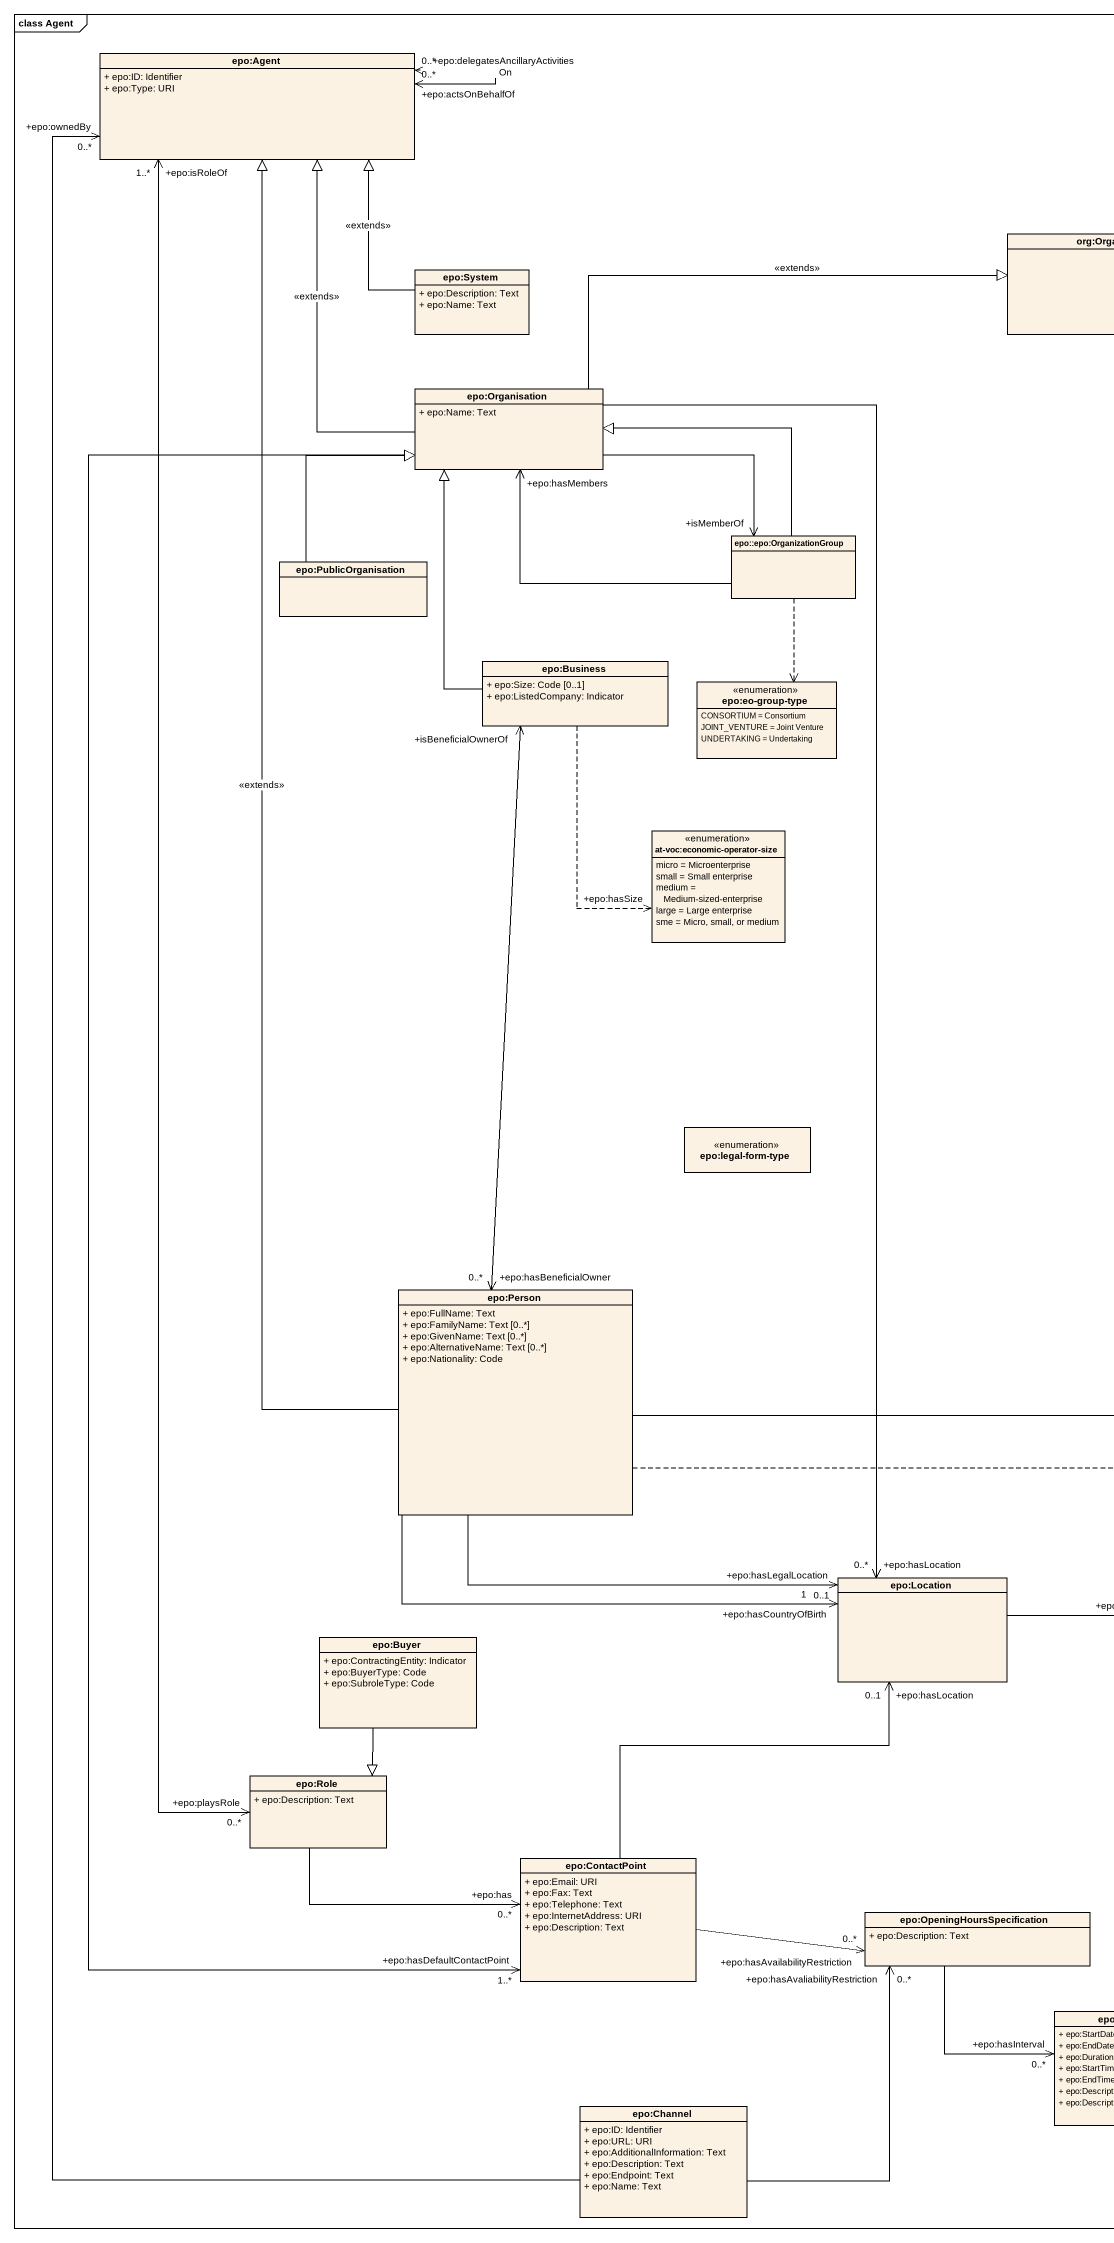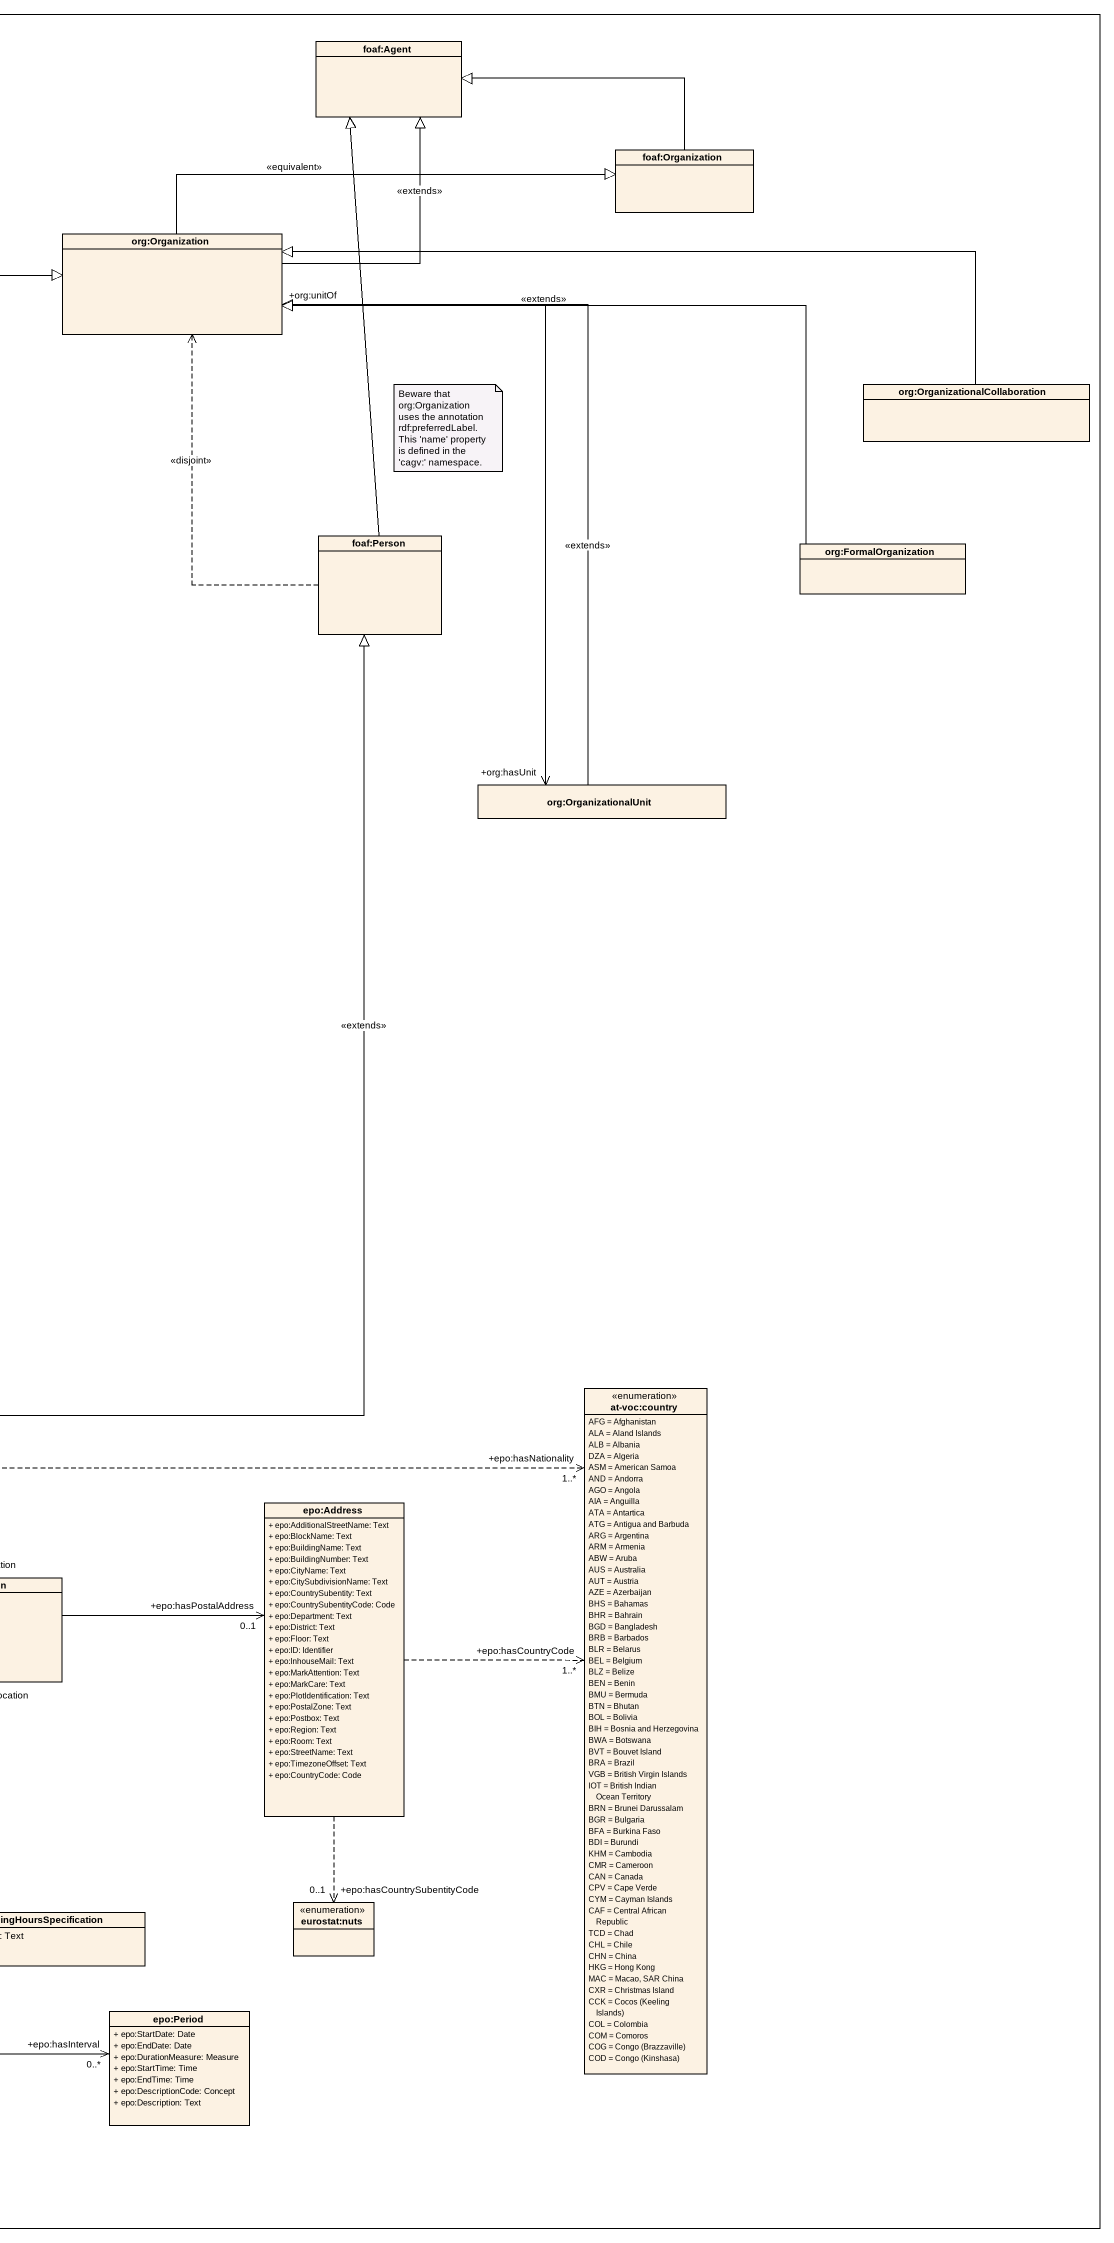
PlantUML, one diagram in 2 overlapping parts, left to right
@startuml
mainframe class Agent
hide circle
hide empty members
skinparam classAttributeIconSize 0
class "foaf:Agent" as foaf_Agent
class "epo:Agent" as epo_Agent {
  + epo:ID: Identifier
  + epo:Type: URI
}
class "foaf:Organization" as foaf_Organization
class "org:Organization" as org_Organization
class "epo:System" as epo_System {
  + epo:Description: Text
  + epo:Name: Text
}
class "epo:Organisation" as epo_Organisation {
  + epo:Name: Text
}
class "org:OrganizationalCollaboration" as org_OrganizationalCollaborat
class "epo:PublicOrganisation" as epo_PublicOrganisation
class "epo::epo:OrganizationGroup" as epo_epo_OrganizationGroup
class "foaf:Person" as foaf_Person
class "org:FormalOrganization" as org_FormalOrganization
class "epo:Business" as epo_Business {
  + epo:Size: Code [0..1]
  + epo:ListedCompany: Indicator
}
enum "epo:eo-group-type" as epo_eo_group_type {
  CONSORTIUM = Consortium
  JOINT_VENTURE = Joint Venture
  UNDERTAKING = Undertaking
}
class "org:OrganizationalUnit" as org_OrganizationalUnit
enum "at-voc:economic-operator-size" as at_voc_economic_operator {
  micro = Microenterprise
  small = Small enterprise
  medium = Medium-sized-enterprise
  large = Large enterprise
  sme = Micro, small, or medium
}
enum "epo:legal-form-type" as epo_legal_form_type
class "epo:Person" as epo_Person {
  + epo:FullName: Text
  + epo:FamilyName: Text [0..*]
  + epo:GivenName: Text [0..*]
  + epo:AlternativeName: Text [0..*]
  + epo:Nationality: Code
}
enum "at-voc:country" as at_voc_country {
  AFG = Afghanistan
  ALA = Aland Islands
  ALB = Albania
  DZA = Algeria
  ASM = American Samoa
  AND = Andorra
  AGO = Angola
  AIA = Anguilla
  ATA = Antartica
  ATG = Antigua and Barbuda
  ARG = Argentina
  ARM = Armenia
  ABW = Aruba
  AUS = Australia
  AUT = Austria
  AZE = Azerbaijan
  BHS = Bahamas
  BHR = Bahrain
  BGD = Bangladesh
  BRB = Barbados
  BLR = Belarus
  BEL = Belgium
  BLZ = Belize
  BEN = Benin
  BMU = Bermuda
  BTN = Bhutan
  BOL = Bolivia
  BIH = Bosnia and Herzegovina
  BWA = Botswana
  BVT = Bouvet Island
  BRA = Brazil
  VGB = British Virgin Islands
  IOT = British Indian Ocean Territory
  BRN = Brunei Darussalam
  BGR = Bulgaria
  BFA = Burkina Faso
  BDI = Burundi
  KHM = Cambodia
  CMR = Cameroon
  CAN = Canada
  CPV = Cape Verde
  CYM = Cayman Islands
  CAF = Central African Republic
  TCD = Chad
  CHL = Chile
  CHN = China
  HKG = Hong Kong
  MAC = Macao, SAR China
  CXR = Christmas Island
  {field} CCK = Cocos (Keeling Islands)
  COL = Colombia
  COM = Comoros
  {field} COG = Congo (Brazzaville)
  {field} COD = Congo (Kinshasa)
}
class "epo:Address" as epo_Address {
  + epo:AdditionalStreetName: Text
  + epo:BlockName: Text
  + epo:BuildingName: Text
  + epo:BuildingNumber: Text
  + epo:CityName: Text
  + epo:CitySubdivisionName: Text
  + epo:CountrySubentity: Text
  + epo:CountrySubentityCode: Code
  + epo:Department: Text
  + epo:District: Text
  + epo:Floor: Text
  + epo:ID: Identifier
  + epo:InhouseMail: Text
  + epo:MarkAttention: Text
  + epo:MarkCare: Text
  + epo:PlotIdentification: Text
  + epo:PostalZone: Text
  + epo:Postbox: Text
  + epo:Region: Text
  + epo:Room: Text
  + epo:StreetName: Text
  + epo:TimezoneOffset: Text
  + epo:CountryCode: Code
}
class "epo:Location" as epo_Location
class "epo:Buyer" as epo_Buyer {
  + epo:ContractingEntity: Indicator
  + epo:BuyerType: Code
  + epo:SubroleType: Code
}
class "epo:Role" as epo_Role {
  + epo:Description: Text
}
class "epo:ContactPoint" as epo_ContactPoint {
  + epo:Email: URI
  + epo:Fax: Text
  + epo:Telephone: Text
  + epo:InternetAddress: URI
  + epo:Description: Text
}
enum "eurostat:nuts" as eurostat_nuts
class "epo:OpeningHoursSpecification" as epo_OpeningHoursSpecificatio {
  + epo:Description: Text
}
class "epo:Period" as epo_Period {
  + epo:StartDate: Date
  + epo:EndDate: Date
  + epo:DurationMeasure: Measure
  + epo:StartTime: Time
  + epo:EndTime: Time
  + epo:DescriptionCode: Concept
  + epo:Description: Text
}
class "epo:Channel" as epo_Channel {
  + epo:ID: Identifier
  + epo:URL: URI
  + epo:AdditionalInformation: Text
  + epo:Description: Text
  + epo:Endpoint: Text
  + epo:Name: Text
}
epo_Agent "+epo:actsOnBehalfOf\n0..*" <--> "+epo:delegatesAncillaryActivitiesOn\n0..*" epo_Agent
epo_Agent "+epo:isRoleOf\n1..*" <--> "+epo:playsRole\n0..*" epo_Role
foaf_Organization -left-|> foaf_Agent
org_Organization -up-|> foaf_Agent : <<extends>>
org_Organization -right-|> foaf_Organization : <<equivalent>>
epo_System -up-|> epo_Agent : <<extends>>
epo_Organisation -up-|> epo_Agent : <<extends>>
epo_Organisation -right-|> org_Organization : <<extends>>
epo_Organisation -right-> "+isMemberOf" epo_epo_OrganizationGroup
epo_Organisation --> "+epo:hasLocation\n0..*" epo_Location
epo_Organisation --> "+epo:hasDefaultContactPoint\n1..*" epo_ContactPoint
org_OrganizationalCollaborat -left-|> org_Organization
epo_PublicOrganisation -up-|> epo_Organisation
epo_epo_OrganizationGroup -left-> "+epo:hasMembers" epo_Organisation
epo_epo_OrganizationGroup -left-|> epo_Organisation
epo_epo_OrganizationGroup ..> epo_eo_group_type
foaf_Person -up-|> foaf_Agent
foaf_Person .up.> org_Organization : <<disjoint>>
org_FormalOrganization -left-|> org_Organization : <<extends>>
epo_Business -up-|> epo_Organisation
epo_Business ..> "+epo:hasSize" at_voc_economic_operator
epo_Business "+isBeneficialOwnerOf" <--> "+epo:hasBeneficialOwner\n0..*" epo_Person
org_OrganizationalUnit -up-|> org_Organization : <<extends>>
org_OrganizationalUnit "+org:hasUnit" <-up-> "+org:unitOf" org_Organization
epo_Person -up-|> epo_Agent : <<extends>>
epo_Person -up-|> foaf_Person : <<extends>>
epo_Person .right.> "+epo:hasNationality\n1..*" at_voc_country
epo_Person -right-> "+epo:hasLegalLocation\n0..1" epo_Location
epo_Person -right-> "+epo:hasCountryOfBirth\n1" epo_Location
epo_Address .right.> "+epo:hasCountryCode\n1..*" at_voc_country
epo_Address ..> "+epo:hasCountrySubentityCode\n0..1" eurostat_nuts
epo_Location -right-> "+epo:hasPostalAddress\n0..1" epo_Address
epo_Buyer --|> epo_Role
epo_Role -right-> "+epo:has\n0..*" epo_ContactPoint
epo_ContactPoint -up-> "+epo:hasLocation\n0..1" epo_Location
epo_ContactPoint -right-> "+epo:hasAvailabilityRestriction\n0..*" epo_OpeningHoursSpecificatio
epo_OpeningHoursSpecificatio --> "+epo:hasInterval\n0..*" epo_Period
epo_Channel -up-> "+epo:ownedBy\n0..*" epo_Agent
epo_Channel -up-> "+epo:hasAvaliabilityRestriction\n0..*" epo_OpeningHoursSpecificatio
note as N1
  Beware that org:Organization uses the annotation rdf:preferredLabel. This 'name' property is defined in the 'cagv:' namespace.
end note
@enduml
